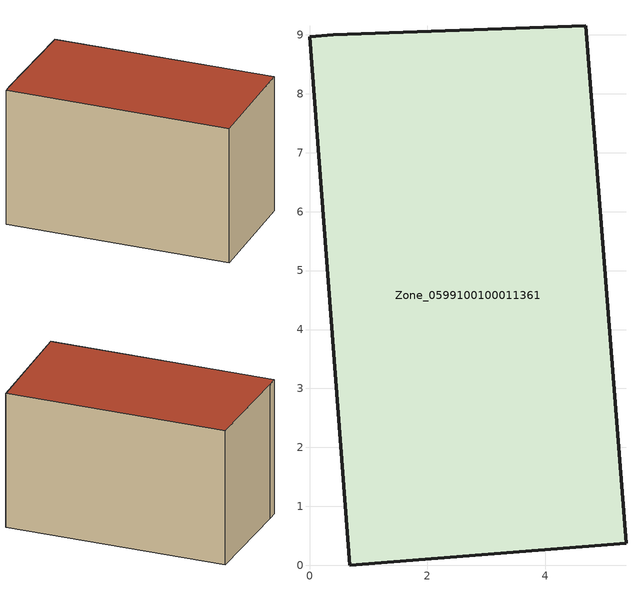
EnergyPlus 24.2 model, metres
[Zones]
Zone_0599100100011361
 floor ground (C_G): 0.4,9 4.68,9.15 5.37,0.37 0.68,0 0,8.97 z0
 wall outside (C_F): 0.68,0 5.37,0.37 4.68,9.15 0.4,9 0,8.97 0.68,0 z0:5.62
 roof outside (C_R): 4.68,9.15 0.4,9 0,8.97 0.68,0 5.37,0.37 z5.62
[BUILDING]
Pand.0599100100011361: North Axis=0; Terrain=City; Loads Convergence Tolerance Value=0.04; Temperature Convergence Tolerance Value=0.4; Solar Distribution=FullExterior; Maximum Number of Warmup Days=25; Minimum Number of Warmup Days=1
[Site:Location]
Rotterdam.The.Hague.AP_ZH_NLD Design_Conditions: Latitude=51.96; Longitude=4.45; Time Zone=1; Elevation=-4.5
[SITE:GROUNDTEMPERATURE:BUILDINGSURFACE]
18, 18, 18, 18, 18, 18, 18, 18, 18, 18, 18, 18
[MATERIAL] Thermal Absorptance=0.9; Solar Absorptance=0.7; Visible Absorptance=0.7
Name | Roughness | Thickness | Conductivity | Density | Specific Heat
G.TC.1946-1964 | MediumSmooth | 0.15 | 1 | 540 | 1210
F.TC.1946-1964 | Rough | 0.3 | 0.857143 | 1920 | 840
R.TC.1946-1964 | MediumRough | 0.2 | 0.235294 | 1500 | 1000
[CONSTRUCTION]
C_G: G.TC.1946-1964
C_F: F.TC.1946-1964
C_R: R.TC.1946-1964
[ZONE]
Zone_0599100100011361: Type=1; Multiplier=1; Ceiling Height=Autocalculate; Volume=Autocalculate; Floor Area=autocalculate; Part of Total Floor Area=Yes
[ZONEINFILTRATION:DESIGNFLOWRATE]
Infil_Zone_0599100100011361: Zone or ZoneList or Space or SpaceList=Zone_0599100100011361; Schedule=AlwaysOn; Design Flow Rate Calculation Method=Flow/Area; Flow Rate per Floor Area=0.003; Constant Term Coefficient=1; Temperature Term Coefficient=0; Velocity Term Coefficient=0; Velocity Squared Term Coefficient=0
[HVACTEMPLATE:ZONE:IDEALLOADSAIRSYSTEM]
Zone_0599100100011361: Maximum Heating Supply Air Temperature=50; Minimum Cooling Supply Air Temperature=13; Maximum Heating Supply Air Humidity Ratio=0.0156; Minimum Cooling Supply Air Humidity Ratio=0.0077; Heating Limit=NoLimit; Cooling Limit=NoLimit; Dehumidification Control Type=ConstantSensibleHeatRatio; Cooling Sensible Heat Ratio=0.7; Dehumidification Setpoint=60; Humidification Control Type=None; Humidification Setpoint=30; Outdoor Air Method=None; Outdoor Air Flow Rate per Person=0.00944; Outdoor Air Flow Rate per Zone Floor Area=0; Outdoor Air Flow Rate per Zone=0; Demand Controlled Ventilation Type=None; Outdoor Air Economizer Type=NoEconomizer; Heat Recovery Type=None; Sensible Heat Recovery Effectiveness=0.7; Latent Heat Recovery Effectiveness=0.65
[ZONECONTROL:THERMOSTAT]
ThermostatControl_Zone_0599100100011361: Zone or ZoneList=Zone_0599100100011361; Control Type Schedule=DualSetpointControlType; Control 1=Thermostat_Zone_0599100100011361; Temperature Difference Between Cutout And Setpoint=0
[THERMOSTATSETPOINT:DUALSETPOINT]
Thermostat_Zone_0599100100011361: Heating Setpoint Temperature Schedule=HeatingSetpoint_Zone_0599100100011361; Cooling Setpoint Temperature Schedule=CoolingSetpoint_Zone_0599100100011361
[SCHEDULE:COMPACT]
HeatingSetpoint_Zone_0599100100011361: Through: 12/31, For: AllDays, Until: 24:00, 21
CoolingSetpoint_Zone_0599100100011361: Through: 12/31, For: AllDays, Until: 24:00, 24
DualSetpointControlType: Through: 12/31, For: AllDays, Until: 24:00, 4
AlwaysOn: Through: 12/31, For: AllDays, Until: 24:00, 1
